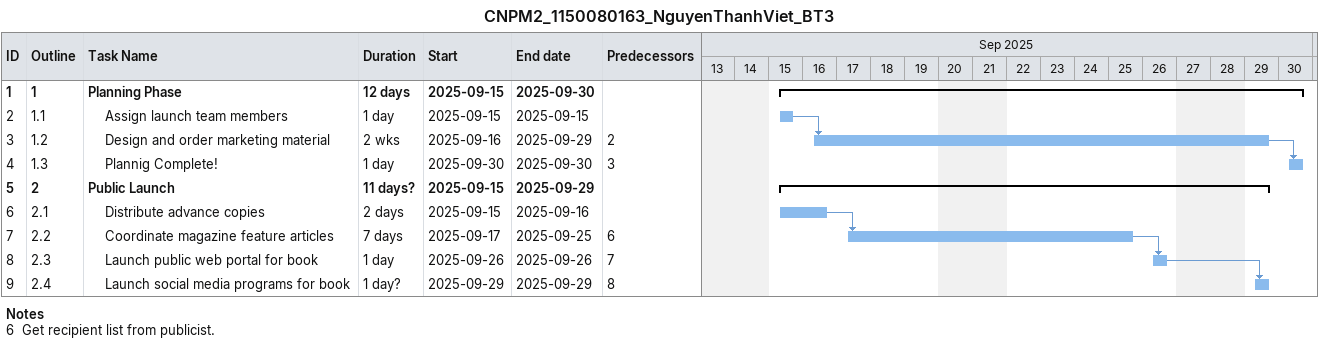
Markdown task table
CNPM2_1150080163_NguyenThanhViet_BT3

| ID | WBS | Task | Duration | Start | Finish | Predecessors |
|---|---|---|---|---|---|---|
| 1 | 1 | **Planning Phase** | 12d | 2025-09-15 | 2025-09-30 |  |
| 2 | 1.1 | Assign launch team members | 1d | 2025-09-15 | 2025-09-15 |  |
| 3 | 1.2 | Design and order marketing material | 2w | 2025-09-16 | 2025-09-29 | 2 |
| 4 | 1.3 | Plannig Complete! | 1d | 2025-09-30 | 2025-09-30 | 3 |
| 5 | 2 | **Public Launch** | 11d? | 2025-09-15 | 2025-09-29 |  |
| 6 | 2.1 | Distribute advance copies | 2d | 2025-09-15 | 2025-09-16 |  |
| 7 | 2.2 | Coordinate magazine feature articles | 7d | 2025-09-17 | 2025-09-25 | 6 |
| 8 | 2.3 | Launch public web portal for book | 1d | 2025-09-26 | 2025-09-26 | 7 |
| 9 | 2.4 | Launch social media programs for book | 1d? | 2025-09-29 | 2025-09-29 | 8 |

Notes
- 6: Get recipient list from publicist.
